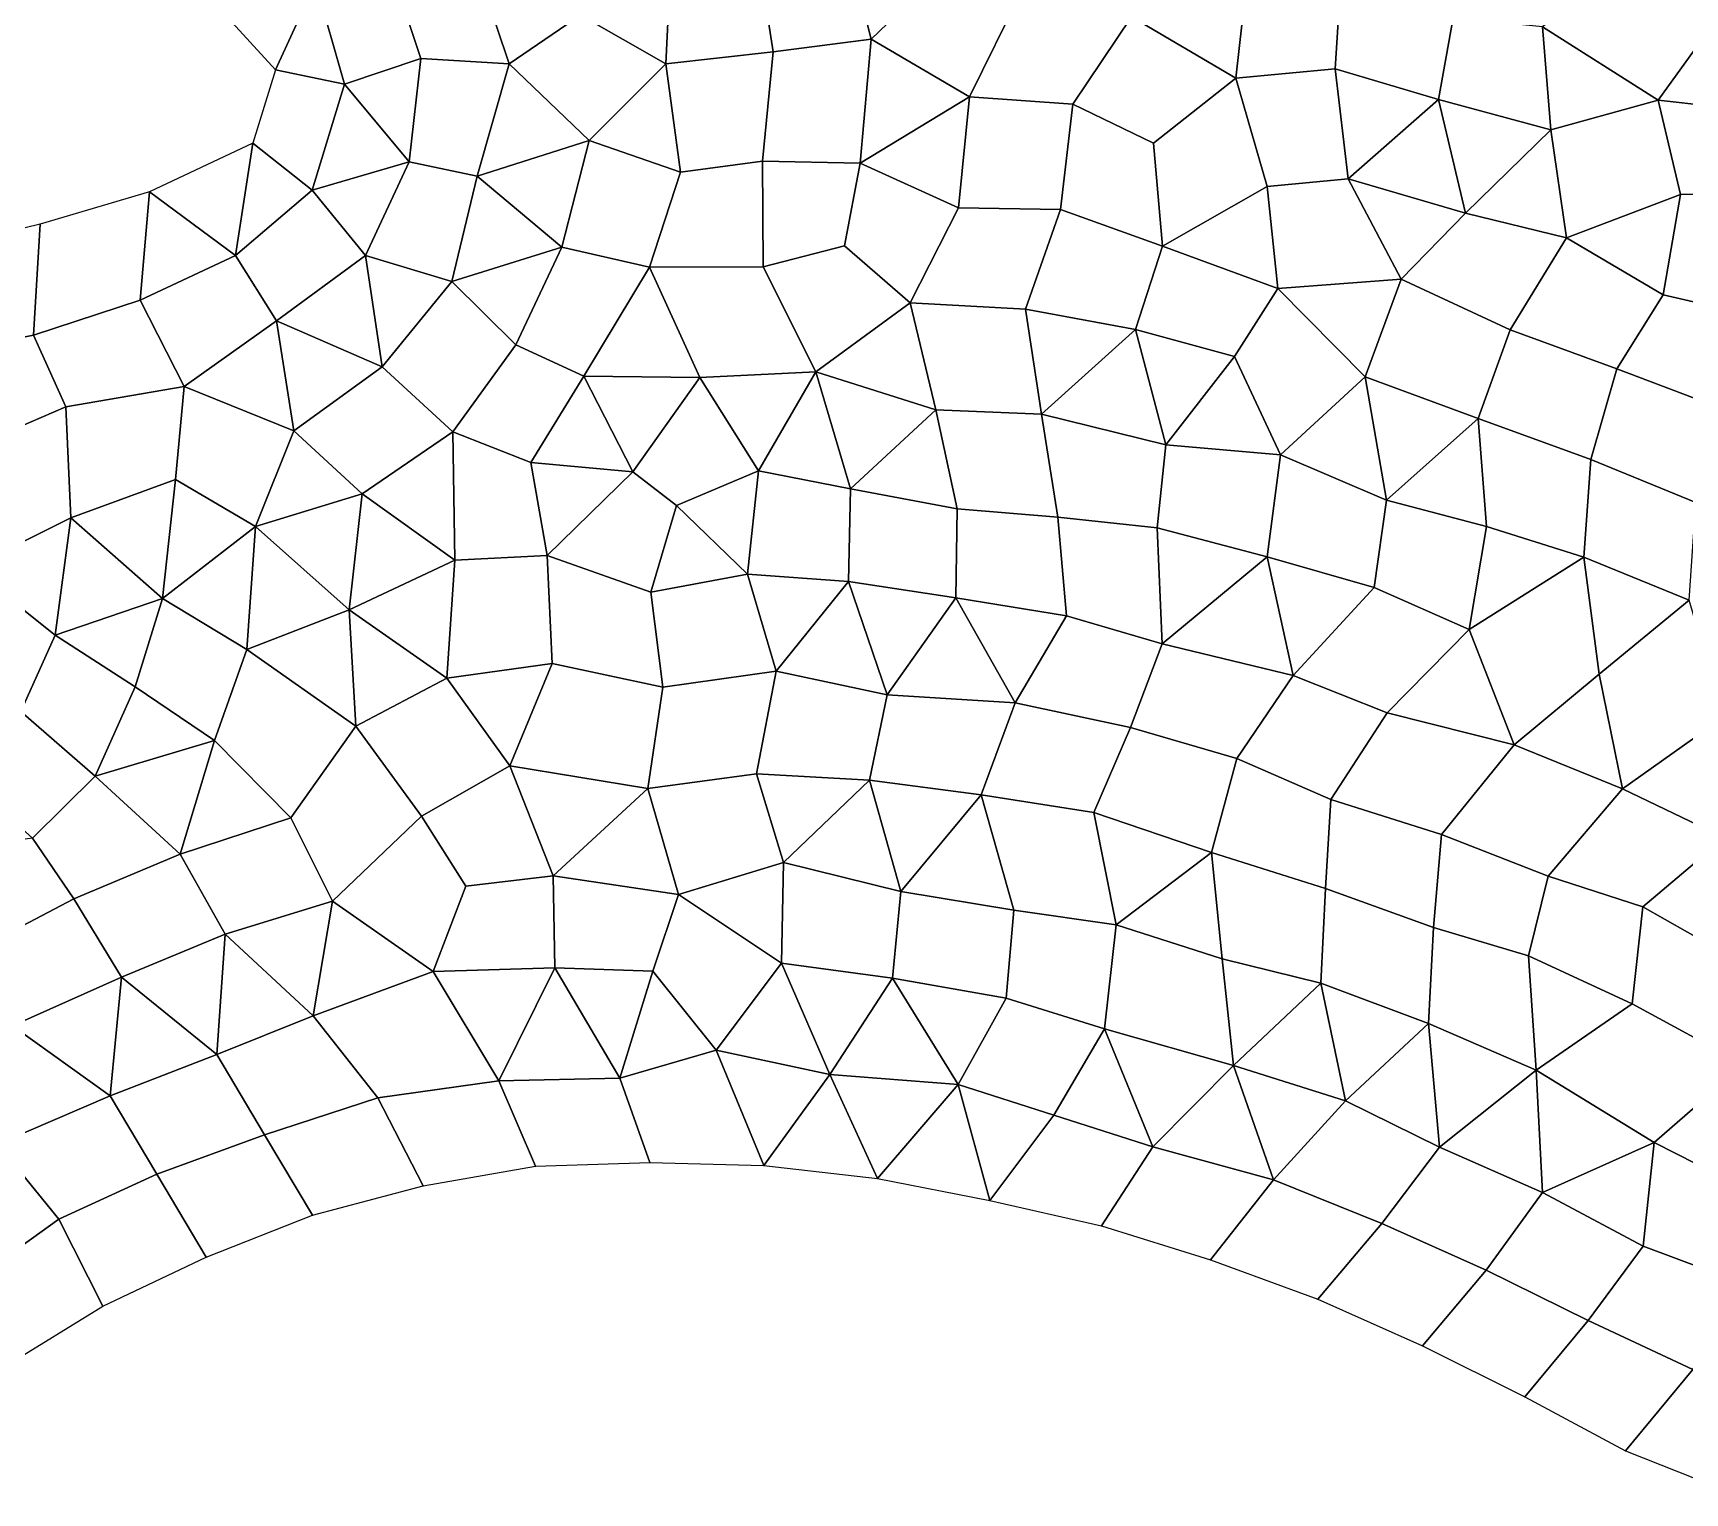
# Model space of a CAD drawing. Extents: x 727294 to 731543, y 8575035 to 8579824.
# Drawn here: x 728787.9 to 729076.7, y 8577078.7 to 8577333.9 of the extents above; entities that cross this region are included whole.
import ezdxf

# ---------------------------------------------------------------- set-up
doc = ezdxf.new("R2010")
doc.units = 0
for name, color, linetype in [('MESH_BOUND', 25, 'CONTINUOUS'), ('MESH_ELEMS', 250, 'CONTINUOUS'), ('MESH_NODES', 18, 'CONTINUOUS')]:
    doc.layers.add(name, color=color, linetype=linetype)

msp = doc.modelspace()

# ---------------------------------------------------------------- linework, layer by layer
at = {"layer": 'MESH_BOUND', "color": 25}
for points in [[(728816.94, 8577342.04, 38.17), (728830.24, 8577327.45, 38.17)], [(728830.24, 8577327.45, 38.17), (728826.27, 8577314.63, 38.17)], [(728826.27, 8577314.63, 38.17), (728808.24, 8577306.11, 38.17)], [(728808.24, 8577306.11, 38.17), (728789.11, 8577300.46, 38.17)], [(728789.11, 8577300.46, 38.17), (728769.68, 8577295.74, 38.17)], [(728856.05, 8577132.39, 38.17), (728875.72, 8577135.81, 38.17)], [(728875.72, 8577135.81, 38.17), (728895.67, 8577136.46, 38.17)], [(728895.67, 8577136.46, 38.17), (728915.64, 8577135.89, 38.17)], [(728915.64, 8577135.89, 38.17), (728935.51, 8577133.62, 38.17)], [(728836.72, 8577127.24, 38.17), (728856.05, 8577132.39, 38.17)], [(728935.51, 8577133.62, 38.17), (728955.13, 8577129.79, 38.17)], [(728955.13, 8577129.79, 38.17), (728974.64, 8577125.39, 38.17)], [(728818.12, 8577119.92, 38.17), (728836.72, 8577127.24, 38.17)], [(728974.64, 8577125.39, 38.17), (728993.73, 8577119.41, 38.17)], [(728800.05, 8577111.35, 38.17), (728818.12, 8577119.92, 38.17)], [(728993.73, 8577119.41, 38.17), (729012.49, 8577112.54, 38.17)], [(729012.49, 8577112.54, 38.17), (729030.75, 8577104.38, 38.17)], [(728783.22, 8577100.96, 38.15), (728800.05, 8577111.35, 38.17)], [(729030.75, 8577104.38, 38.17), (729048.65, 8577095.47, 38.17)], [(729048.65, 8577095.47, 38.17), (729066.28, 8577086.02, 38.17)], [(729066.28, 8577086.02, 38.17), (729084.78, 8577078.67, 38.17)]]:
    msp.add_polyline3d(points, dxfattribs=at)
at = {"layer": 'MESH_ELEMS', "color": 179}
for points in [[(728816.94, 8577342.04, 38.17), (728830.24, 8577327.45, 38.17), (728837.24, 8577342.71, 38.17), (728824.08, 8577354.79, 38.16)], [(728934.4, 8577332.81, 34.99), (728929.68, 8577351.7, 35.12), (728914.29, 8577349.77, 35.11), (728917.26, 8577330.6, 34.89)], [(728934.4, 8577332.81, 34.99), (728947.21, 8577345.17, 35.2), (728929.68, 8577351.7, 35.12), (728934.4, 8577332.81, 34.99)], [(728979.92, 8577336.73, 35.04), (728998.15, 8577326, 35.25), (729000.31, 8577345.22, 35.21), (728980.62, 8577352.42, 35.32)], [(728898.48, 8577328.52, 34.88), (728917.26, 8577330.6, 34.89), (728914.29, 8577349.77, 35.11), (728899.42, 8577347.82, 35.13)], [(728864.54, 8577348.15, 35.25), (728850.38, 8577345.44, 37.6), (728855.64, 8577329.46, 37.27), (728871.08, 8577328.53, 34.78)], [(728864.54, 8577348.15, 35.25), (728871.08, 8577328.53, 34.78), (728883.56, 8577337.03, 35.08), (728864.54, 8577348.15, 35.25)], [(728899.42, 8577347.82, 35.13), (728883.56, 8577337.03, 35.08), (728898.48, 8577328.52, 34.88), (728899.42, 8577347.82, 35.13)], [(729071.99, 8577322.16, 33.55), (729085.12, 8577340.48, 34.28), (729067.14, 8577346.32, 34.72), (729051.74, 8577334.98, 35.07)], [(728855.64, 8577329.46, 37.27), (728850.38, 8577345.44, 37.6), (728837.24, 8577342.71, 38.17), (728842.3, 8577324.94, 38.16)], [(728951.57, 8577322.74, 35.16), (728960.6, 8577341.11, 35.21), (728947.21, 8577345.17, 35.2), (728934.4, 8577332.81, 34.99)], [(729015.48, 8577327.62, 35.26), (729016.56, 8577344.08, 35.15), (729000.31, 8577345.22, 35.21), (728998.15, 8577326, 35.25)], [(729015.48, 8577327.62, 35.26), (729033.57, 8577322.3, 35.24), (729036.13, 8577336.54, 35.15), (729016.56, 8577344.08, 35.15)], [(728830.24, 8577327.45, 38.17), (728842.3, 8577324.94, 38.16), (728837.24, 8577342.71, 38.17), (728830.24, 8577327.45, 38.17)], [(728969.66, 8577321.48, 35.16), (728979.92, 8577336.73, 35.04), (728960.6, 8577341.11, 35.21), (728951.57, 8577322.74, 35.16)], [(729085.12, 8577340.48, 34.28), (729071.99, 8577322.16, 33.55), (729090.72, 8577320.04, 33.82), (729085.12, 8577340.48, 34.28)], [(728885.09, 8577315.13, 34.51), (728898.48, 8577328.52, 34.88), (728883.56, 8577337.03, 35.08), (728871.08, 8577328.53, 34.78)], [(728983.74, 8577314.67, 35.32), (728998.15, 8577326, 35.25), (728979.92, 8577336.73, 35.04), (728969.66, 8577321.48, 35.16)], [(729033.57, 8577322.3, 35.24), (729053.2, 8577316.96, 34.21), (729051.74, 8577334.98, 35.07), (729036.13, 8577336.54, 35.15)], [(729053.2, 8577316.96, 34.21), (729071.99, 8577322.16, 33.55), (729051.74, 8577334.98, 35.07), (729053.2, 8577316.96, 34.21)], [(728932.47, 8577311.12, 34.74), (728934.4, 8577332.81, 34.99), (728917.26, 8577330.6, 34.89), (728915.41, 8577311.48, 34.67)], [(728932.47, 8577311.12, 34.74), (728951.57, 8577322.74, 35.16), (728934.4, 8577332.81, 34.99), (728932.47, 8577311.12, 34.74)], [(728853.64, 8577311.38, 34.37), (728855.64, 8577329.46, 37.27), (728842.3, 8577324.94, 38.16), (728853.64, 8577311.38, 34.37)], [(728865.5, 8577308.87, 33.99), (728871.08, 8577328.53, 34.78), (728855.64, 8577329.46, 37.27), (728853.64, 8577311.38, 34.37)], [(728915.41, 8577311.48, 34.67), (728917.26, 8577330.6, 34.89), (728898.48, 8577328.52, 34.88), (728901.07, 8577309.56, 34.56)], [(728826.27, 8577314.63, 38.17), (728836.64, 8577306.42, 37.31), (728842.3, 8577324.94, 38.16), (728830.24, 8577327.45, 38.17)], [(728871.08, 8577328.53, 34.78), (728865.5, 8577308.87, 33.99), (728885.09, 8577315.13, 34.51), (728871.08, 8577328.53, 34.78)], [(728898.48, 8577328.52, 34.88), (728885.09, 8577315.13, 34.51), (728901.07, 8577309.56, 34.56), (728898.48, 8577328.52, 34.88)], [(728983.74, 8577314.67, 35.32), (728985.31, 8577296.66, 35.13), (729003.63, 8577307.07, 35.33), (728998.15, 8577326, 35.25)], [(729003.63, 8577307.07, 35.33), (729017.79, 8577308.43, 35.23), (729015.48, 8577327.62, 35.26), (728998.15, 8577326, 35.25)], [(729017.79, 8577308.43, 35.23), (729033.57, 8577322.3, 35.24), (729015.48, 8577327.62, 35.26), (729017.79, 8577308.43, 35.23)], [(728842.3, 8577324.94, 38.16), (728836.64, 8577306.42, 37.31), (728853.64, 8577311.38, 34.37), (728842.3, 8577324.94, 38.16)], [(728932.47, 8577311.12, 34.74), (728949.63, 8577303.31, 35.17), (728951.57, 8577322.74, 35.16), (728932.47, 8577311.12, 34.74)], [(728967.49, 8577303.04, 35.19), (728969.66, 8577321.48, 35.16), (728951.57, 8577322.74, 35.16), (728949.63, 8577303.31, 35.17)], [(728983.74, 8577314.67, 35.32), (728969.66, 8577321.48, 35.16), (728967.49, 8577303.04, 35.19), (728985.31, 8577296.66, 35.13)], [(729017.79, 8577308.43, 35.23), (729038.3, 8577302.4, 35.08), (729033.57, 8577322.3, 35.24), (729017.79, 8577308.43, 35.23)], [(729033.57, 8577322.3, 35.24), (729038.3, 8577302.4, 35.08), (729053.2, 8577316.96, 34.21), (729033.57, 8577322.3, 35.24)], [(729053.2, 8577316.96, 34.21), (729055.94, 8577298.11, 33.88), (729075.9, 8577305.65, 33.6), (729071.99, 8577322.16, 33.55)], [(729075.9, 8577305.65, 33.6), (729092.59, 8577305.98, 33.77), (729090.72, 8577320.04, 33.82), (729071.99, 8577322.16, 33.55)], [(728826.27, 8577314.63, 38.17), (728808.24, 8577306.11, 38.17), (728823.29, 8577294.98, 36.53), (728826.27, 8577314.63, 38.17)], [(728826.27, 8577314.63, 38.17), (728823.29, 8577294.98, 36.53), (728836.64, 8577306.42, 37.31), (728826.27, 8577314.63, 38.17)], [(728880.33, 8577296.44, 34.2), (728885.09, 8577315.13, 34.51), (728865.5, 8577308.87, 33.99), (728880.33, 8577296.44, 34.2)], [(728880.33, 8577296.44, 34.2), (728895.65, 8577292.94, 34.54), (728901.07, 8577309.56, 34.56), (728885.09, 8577315.13, 34.51)], [(729053.2, 8577316.96, 34.21), (729038.3, 8577302.4, 35.08), (729055.94, 8577298.11, 33.88), (729053.2, 8577316.96, 34.21)], [(728836.64, 8577306.42, 37.31), (728846, 8577295, 34.68), (728853.64, 8577311.38, 34.37), (728836.64, 8577306.42, 37.31)], [(728861.08, 8577290.45, 34.86), (728865.5, 8577308.87, 33.99), (728853.64, 8577311.38, 34.37), (728846, 8577295, 34.68)], [(728901.07, 8577309.56, 34.56), (728895.65, 8577292.94, 34.54), (728915.49, 8577293.02, 34.85), (728915.41, 8577311.48, 34.67)], [(728929.73, 8577296.72, 34.94), (728932.47, 8577311.12, 34.74), (728915.41, 8577311.48, 34.67), (728915.49, 8577293.02, 34.85)], [(728865.5, 8577308.87, 33.99), (728861.08, 8577290.45, 34.86), (728880.33, 8577296.44, 34.2), (728865.5, 8577308.87, 33.99)], [(728949.63, 8577303.31, 35.17), (728932.47, 8577311.12, 34.74), (728929.73, 8577296.72, 34.94), (728941.23, 8577286.72, 35.22)], [(729017.79, 8577308.43, 35.23), (729003.63, 8577307.07, 35.33), (729005.49, 8577289.23, 35.2), (729027.04, 8577290.85, 35.16)], [(729027.04, 8577290.85, 35.16), (729038.3, 8577302.4, 35.08), (729017.79, 8577308.43, 35.23), (729027.04, 8577290.85, 35.16)], [(728806.57, 8577287.22, 37.32), (728808.24, 8577306.11, 38.17), (728789.11, 8577300.46, 38.17), (728787.93, 8577281.09, 37.58)], [(728823.29, 8577294.98, 36.53), (728808.24, 8577306.11, 38.17), (728806.57, 8577287.22, 37.32), (728823.29, 8577294.98, 36.53)], [(728846, 8577295, 34.68), (728836.64, 8577306.42, 37.31), (728823.29, 8577294.98, 36.53), (728830.44, 8577283.6, 35.18)], [(728985.31, 8577296.66, 35.13), (729005.49, 8577289.23, 35.2), (729003.63, 8577307.07, 35.33), (728985.31, 8577296.66, 35.13)], [(729055.94, 8577298.11, 33.88), (729072.86, 8577288.12, 33.53), (729075.9, 8577305.65, 33.6), (729055.94, 8577298.11, 33.88)], [(729072.86, 8577288.12, 33.53), (729090.5, 8577284.05, 33.61), (729092.59, 8577305.98, 33.77), (729075.9, 8577305.65, 33.6)], [(728961.37, 8577285.63, 35.17), (728967.49, 8577303.04, 35.19), (728949.63, 8577303.31, 35.17), (728941.23, 8577286.72, 35.22)], [(728967.49, 8577303.04, 35.19), (728961.37, 8577285.63, 35.17), (728980.61, 8577282.04, 35.18), (728985.31, 8577296.66, 35.13)], [(728769.68, 8577295.74, 38.17), (728770.17, 8577277.58, 38.04), (728787.93, 8577281.09, 37.58), (728789.11, 8577300.46, 38.17)], [(729046.09, 8577282.03, 34.59), (729055.94, 8577298.11, 33.88), (729038.3, 8577302.4, 35.08), (729027.04, 8577290.85, 35.16)], [(729064.76, 8577275.21, 33.43), (729072.86, 8577288.12, 33.53), (729055.94, 8577298.11, 33.88), (729046.09, 8577282.03, 34.59)], [(728806.57, 8577287.22, 37.32), (728814.27, 8577272.11, 35.24), (728830.44, 8577283.6, 35.18), (728823.29, 8577294.98, 36.53)], [(728846, 8577295, 34.68), (728830.44, 8577283.6, 35.18), (728848.89, 8577275.56, 35.66), (728846, 8577295, 34.68)], [(728848.89, 8577275.56, 35.66), (728861.08, 8577290.45, 34.86), (728846, 8577295, 34.68), (728848.89, 8577275.56, 35.66)], [(728880.33, 8577296.44, 34.2), (728861.08, 8577290.45, 34.86), (728872.25, 8577279.4, 34.49), (728880.33, 8577296.44, 34.2)], [(728872.25, 8577279.4, 34.49), (728884.17, 8577273.92, 34.87), (728895.65, 8577292.94, 34.54), (728880.33, 8577296.44, 34.2)], [(728924.74, 8577274.65, 35.15), (728941.23, 8577286.72, 35.22), (728929.73, 8577296.72, 34.94), (728915.49, 8577293.02, 34.85)], [(728985.31, 8577296.66, 35.13), (728980.61, 8577282.04, 35.18), (728997.88, 8577277.33, 35.26), (729005.49, 8577289.23, 35.2)], [(728904.42, 8577273.68, 34.99), (728895.65, 8577292.94, 34.54), (728884.17, 8577273.92, 34.87), (728904.42, 8577273.68, 34.99)], [(728904.42, 8577273.68, 34.99), (728924.74, 8577274.65, 35.15), (728915.49, 8577293.02, 34.85), (728895.65, 8577292.94, 34.54)], [(728872.25, 8577279.4, 34.49), (728861.08, 8577290.45, 34.86), (728848.89, 8577275.56, 35.66), (728861.27, 8577264.2, 34.88)], [(729020.73, 8577273.82, 35.02), (729005.49, 8577289.23, 35.2), (728997.88, 8577277.33, 35.26), (729005.92, 8577260.18, 35.02)], [(729005.49, 8577289.23, 35.2), (729020.73, 8577273.82, 35.02), (729027.04, 8577290.85, 35.16), (729005.49, 8577289.23, 35.2)], [(729046.09, 8577282.03, 34.59), (729027.04, 8577290.85, 35.16), (729020.73, 8577273.82, 35.02), (729040.5, 8577266.51, 34.91)], [(729084, 8577267.88, 33.5), (729090.5, 8577284.05, 33.61), (729072.86, 8577288.12, 33.53), (729064.76, 8577275.21, 33.43)], [(728793.61, 8577268.52, 35.26), (728814.27, 8577272.11, 35.24), (728806.57, 8577287.22, 37.32), (728787.93, 8577281.09, 37.58)], [(728941.23, 8577286.72, 35.22), (728924.74, 8577274.65, 35.15), (728945.68, 8577268, 35.22), (728941.23, 8577286.72, 35.22)], [(728961.37, 8577285.63, 35.17), (728941.23, 8577286.72, 35.22), (728945.68, 8577268, 35.22), (728964.16, 8577267.24, 35.19)], [(728980.61, 8577282.04, 35.18), (728961.37, 8577285.63, 35.17), (728964.16, 8577267.24, 35.19), (728980.61, 8577282.04, 35.18)], [(728814.27, 8577272.11, 35.24), (728833.46, 8577264.38, 37.09), (728830.44, 8577283.6, 35.18), (728814.27, 8577272.11, 35.24)], [(728830.44, 8577283.6, 35.18), (728833.46, 8577264.38, 37.09), (728848.89, 8577275.56, 35.66), (728830.44, 8577283.6, 35.18)], [(728787.93, 8577281.09, 37.58), (728770.17, 8577277.58, 38.04), (728774.12, 8577260.15, 35.27), (728793.61, 8577268.52, 35.26)], [(728964.16, 8577267.24, 35.19), (728985.89, 8577261.91, 35.13), (728980.61, 8577282.04, 35.18), (728964.16, 8577267.24, 35.19)], [(728980.61, 8577282.04, 35.18), (728985.89, 8577261.91, 35.13), (728997.88, 8577277.33, 35.26), (728980.61, 8577282.04, 35.18)], [(729040.5, 8577266.51, 34.91), (729060.2, 8577259.36, 33.64), (729064.76, 8577275.21, 33.43), (729046.09, 8577282.03, 34.59)], [(728874.92, 8577258.81, 34.98), (728884.17, 8577273.92, 34.87), (728872.25, 8577279.4, 34.49), (728861.27, 8577264.2, 34.88)], [(728985.89, 8577261.91, 35.13), (729005.92, 8577260.18, 35.02), (728997.88, 8577277.33, 35.26), (728985.89, 8577261.91, 35.13)], [(728845.38, 8577253.34, 34.96), (728861.27, 8577264.2, 34.88), (728848.89, 8577275.56, 35.66), (728833.46, 8577264.38, 37.09)], [(728884.17, 8577273.92, 34.87), (728874.92, 8577258.81, 34.98), (728892.72, 8577257.19, 35.2), (728884.17, 8577273.92, 34.87)], [(728884.17, 8577273.92, 34.87), (728892.72, 8577257.19, 35.2), (728904.42, 8577273.68, 34.99), (728884.17, 8577273.92, 34.87)], [(728900.34, 8577251.3, 35.24), (728914.72, 8577257.34, 35.22), (728904.42, 8577273.68, 34.99), (728892.72, 8577257.19, 35.2)], [(728924.74, 8577274.65, 35.15), (728904.42, 8577273.68, 34.99), (728914.72, 8577257.34, 35.22), (728924.74, 8577274.65, 35.15)], [(728914.72, 8577257.34, 35.22), (728930.78, 8577254.24, 35.34), (728924.74, 8577274.65, 35.15), (728914.72, 8577257.34, 35.22)], [(728924.74, 8577274.65, 35.15), (728930.78, 8577254.24, 35.34), (728945.68, 8577268, 35.22), (728924.74, 8577274.65, 35.15)], [(729024.49, 8577252.26, 34.99), (729020.73, 8577273.82, 35.02), (729005.92, 8577260.18, 35.02), (729024.49, 8577252.26, 34.99)], [(729020.73, 8577273.82, 35.02), (729024.49, 8577252.26, 34.99), (729040.5, 8577266.51, 34.91), (729020.73, 8577273.82, 35.02)], [(729084, 8577267.88, 33.5), (729064.76, 8577275.21, 33.43), (729060.2, 8577259.36, 33.64), (729078.58, 8577251.85, 33.8)], [(728812.8, 8577255.83, 36.05), (728814.27, 8577272.11, 35.24), (728793.61, 8577268.52, 35.26), (728794.49, 8577249.15, 35.19)], [(728833.46, 8577264.38, 37.09), (728814.27, 8577272.11, 35.24), (728812.8, 8577255.83, 36.05), (728826.76, 8577247.65, 35.77)], [(728794.49, 8577249.15, 35.19), (728793.61, 8577268.52, 35.26), (728774.12, 8577260.15, 35.27), (728776.95, 8577240.41, 35.29)], [(728930.78, 8577254.24, 35.34), (728949.43, 8577250.7, 35.24), (728945.68, 8577268, 35.22), (728930.78, 8577254.24, 35.34)], [(728949.43, 8577250.7, 35.24), (728967.01, 8577249.23, 35.11), (728964.16, 8577267.24, 35.19), (728945.68, 8577268, 35.22)], [(728985.89, 8577261.91, 35.13), (728964.16, 8577267.24, 35.19), (728967.01, 8577249.23, 35.11), (728984.4, 8577247.4, 35.05)], [(729024.49, 8577252.26, 34.99), (729041.96, 8577247.63, 34.95), (729040.5, 8577266.51, 34.91), (729024.49, 8577252.26, 34.99)], [(729041.96, 8577247.63, 34.95), (729058.97, 8577242.26, 34.46), (729060.2, 8577259.36, 33.64), (729040.5, 8577266.51, 34.91)], [(728845.38, 8577253.34, 34.96), (728833.46, 8577264.38, 37.09), (728826.76, 8577247.65, 35.77), (728845.38, 8577253.34, 34.96)], [(728861.27, 8577264.2, 34.88), (728845.38, 8577253.34, 34.96), (728861.58, 8577241.75, 34.39), (728861.27, 8577264.2, 34.88)], [(728861.58, 8577241.75, 34.39), (728877.75, 8577242.53, 35.22), (728874.92, 8577258.81, 34.98), (728861.27, 8577264.2, 34.88)], [(729005.92, 8577260.18, 35.02), (728985.89, 8577261.91, 35.13), (728984.4, 8577247.4, 35.05), (729003.6, 8577242.31, 34.92)], [(729024.49, 8577252.26, 34.99), (729005.92, 8577260.18, 35.02), (729003.6, 8577242.31, 34.92), (729022.34, 8577236.99, 34.96)], [(729078.58, 8577251.85, 33.8), (729060.2, 8577259.36, 33.64), (729058.97, 8577242.26, 34.46), (729077.41, 8577234.77, 34.21)], [(728874.92, 8577258.81, 34.98), (728877.75, 8577242.53, 35.22), (728892.72, 8577257.19, 35.2), (728874.92, 8577258.81, 34.98)], [(728895.87, 8577236.13, 35.22), (728900.34, 8577251.3, 35.24), (728892.72, 8577257.19, 35.2), (728877.75, 8577242.53, 35.22)], [(728912.78, 8577239.28, 35.32), (728914.72, 8577257.34, 35.22), (728900.34, 8577251.3, 35.24), (728912.78, 8577239.28, 35.32)], [(728912.78, 8577239.28, 35.32), (728930.45, 8577238.03, 35.36), (728930.78, 8577254.24, 35.34), (728914.72, 8577257.34, 35.22)], [(728794.49, 8577249.15, 35.19), (728810.52, 8577235.06, 33.91), (728812.8, 8577255.83, 36.05), (728794.49, 8577249.15, 35.19)], [(728826.76, 8577247.65, 35.77), (728812.8, 8577255.83, 36.05), (728810.52, 8577235.06, 33.91), (728826.76, 8577247.65, 35.77)], [(728949.43, 8577250.7, 35.24), (728930.78, 8577254.24, 35.34), (728930.45, 8577238.03, 35.36), (728949.19, 8577235.14, 35.26)], [(728845.38, 8577253.34, 34.96), (728826.76, 8577247.65, 35.77), (728843.13, 8577233.07, 33.16), (728845.38, 8577253.34, 34.96)], [(728845.38, 8577253.34, 34.96), (728843.13, 8577233.07, 33.16), (728861.58, 8577241.75, 34.39), (728845.38, 8577253.34, 34.96)], [(728895.87, 8577236.13, 35.22), (728912.78, 8577239.28, 35.32), (728900.34, 8577251.3, 35.24), (728895.87, 8577236.13, 35.22)], [(728967.01, 8577249.23, 35.11), (728949.43, 8577250.7, 35.24), (728949.19, 8577235.14, 35.26), (728968.56, 8577231.99, 34.98)], [(729041.96, 8577247.63, 34.95), (729024.49, 8577252.26, 34.99), (729022.34, 8577236.99, 34.96), (729038.93, 8577229.63, 34.96)], [(728794.49, 8577249.15, 35.19), (728776.95, 8577240.41, 35.29), (728791.73, 8577228.65, 34.17), (728794.49, 8577249.15, 35.19)], [(728794.49, 8577249.15, 35.19), (728791.73, 8577228.65, 34.17), (728810.52, 8577235.06, 33.91), (728794.49, 8577249.15, 35.19)], [(728968.56, 8577231.99, 34.98), (728985.26, 8577227.1, 34.96), (728984.4, 8577247.4, 35.05), (728967.01, 8577249.23, 35.11)], [(728810.52, 8577235.06, 33.91), (728825.24, 8577226.15, 32.25), (728826.76, 8577247.65, 35.77), (728810.52, 8577235.06, 33.91)], [(728826.76, 8577247.65, 35.77), (728825.24, 8577226.15, 32.25), (728843.13, 8577233.07, 33.16), (728826.76, 8577247.65, 35.77)], [(729003.6, 8577242.31, 34.92), (728984.4, 8577247.4, 35.05), (728985.26, 8577227.1, 34.96), (729003.6, 8577242.31, 34.92)], [(729041.96, 8577247.63, 34.95), (729038.93, 8577229.63, 34.96), (729058.97, 8577242.26, 34.46), (729041.96, 8577247.63, 34.95)], [(728878.61, 8577223.68, 35.48), (728877.75, 8577242.53, 35.22), (728861.58, 8577241.75, 34.39), (728860.21, 8577221.12, 35.48)], [(728895.87, 8577236.13, 35.22), (728877.75, 8577242.53, 35.22), (728878.61, 8577223.68, 35.48), (728897.96, 8577219.54, 35.4)], [(729008.19, 8577221.57, 34.93), (729003.6, 8577242.31, 34.92), (728985.26, 8577227.1, 34.96), (729008.19, 8577221.57, 34.93)], [(729008.19, 8577221.57, 34.93), (729022.34, 8577236.99, 34.96), (729003.6, 8577242.31, 34.92), (729008.19, 8577221.57, 34.93)], [(729038.93, 8577229.63, 34.96), (729046.77, 8577209.44, 35.36), (729061.64, 8577221.83, 34.53), (729058.97, 8577242.26, 34.46)], [(729058.97, 8577242.26, 34.46), (729061.64, 8577221.83, 34.53), (729077.41, 8577234.77, 34.21), (729058.97, 8577242.26, 34.46)], [(728791.73, 8577228.65, 34.17), (728776.95, 8577240.41, 35.29), (728769.76, 8577221.99, 35.36), (728785.76, 8577215.26, 33.83)], [(728860.21, 8577221.12, 35.48), (728861.58, 8577241.75, 34.39), (728843.13, 8577233.07, 33.16), (728860.21, 8577221.12, 35.48)], [(728897.96, 8577219.54, 35.4), (728917.76, 8577222.32, 35.21), (728912.78, 8577239.28, 35.32), (728895.87, 8577236.13, 35.22)], [(728930.45, 8577238.03, 35.36), (728912.78, 8577239.28, 35.32), (728917.76, 8577222.32, 35.21), (728930.45, 8577238.03, 35.36)], [(728930.45, 8577238.03, 35.36), (728917.76, 8577222.32, 35.21), (728937.21, 8577218.19, 35.19), (728930.45, 8577238.03, 35.36)], [(728930.45, 8577238.03, 35.36), (728937.21, 8577218.19, 35.19), (728949.19, 8577235.14, 35.26), (728930.45, 8577238.03, 35.36)], [(729024.61, 8577215.03, 35.06), (729038.93, 8577229.63, 34.96), (729022.34, 8577236.99, 34.96), (729008.19, 8577221.57, 34.93)], [(728810.52, 8577235.06, 33.91), (728791.73, 8577228.65, 34.17), (728805.73, 8577219.57, 34.03), (728810.52, 8577235.06, 33.91)], [(728805.73, 8577219.57, 34.03), (728819.58, 8577210.19, 34.45), (728825.24, 8577226.15, 32.25), (728810.52, 8577235.06, 33.91)], [(728949.19, 8577235.14, 35.26), (728937.21, 8577218.19, 35.19), (728959.54, 8577216.79, 35.21), (728949.19, 8577235.14, 35.26)], [(728959.54, 8577216.79, 35.21), (728968.56, 8577231.99, 34.98), (728949.19, 8577235.14, 35.26), (728959.54, 8577216.79, 35.21)], [(729061.64, 8577221.83, 34.53), (729065.73, 8577201.76, 35.55), (729083.37, 8577214.31, 34.29), (729077.41, 8577234.77, 34.21)], [(728843.13, 8577233.07, 33.16), (728825.24, 8577226.15, 32.25), (728844.31, 8577212.72, 35.46), (728843.13, 8577233.07, 33.16)], [(728843.13, 8577233.07, 33.16), (728844.31, 8577212.72, 35.46), (728860.21, 8577221.12, 35.48), (728843.13, 8577233.07, 33.16)], [(728979.74, 8577212.51, 35.49), (728985.26, 8577227.1, 34.96), (728968.56, 8577231.99, 34.98), (728959.54, 8577216.79, 35.21)], [(728785.76, 8577215.26, 33.83), (728798.74, 8577204, 34.42), (728805.73, 8577219.57, 34.03), (728791.73, 8577228.65, 34.17)], [(729038.93, 8577229.63, 34.96), (729024.61, 8577215.03, 35.06), (729046.77, 8577209.44, 35.36), (729038.93, 8577229.63, 34.96)], [(728819.58, 8577210.19, 34.45), (728832.91, 8577196.71, 35.42), (728844.31, 8577212.72, 35.46), (728825.24, 8577226.15, 32.25)], [(728998.3, 8577207.07, 35.51), (729008.19, 8577221.57, 34.93), (728985.26, 8577227.1, 34.96), (728979.74, 8577212.51, 35.49)], [(728860.21, 8577221.12, 35.48), (728871.22, 8577205.81, 35.52), (728878.61, 8577223.68, 35.48), (728860.21, 8577221.12, 35.48)], [(728895.34, 8577201.84, 35.31), (728897.96, 8577219.54, 35.4), (728878.61, 8577223.68, 35.48), (728871.22, 8577205.81, 35.52)], [(728914.32, 8577204.41, 35.44), (728917.76, 8577222.32, 35.21), (728897.96, 8577219.54, 35.4), (728895.34, 8577201.84, 35.31)], [(728934.11, 8577203.28, 35.47), (728937.21, 8577218.19, 35.19), (728917.76, 8577222.32, 35.21), (728914.32, 8577204.41, 35.44)], [(729046.77, 8577209.44, 35.36), (729065.73, 8577201.76, 35.55), (729061.64, 8577221.83, 34.53), (729046.77, 8577209.44, 35.36)], [(728798.74, 8577204, 34.42), (728819.58, 8577210.19, 34.45), (728805.73, 8577219.57, 34.03), (728798.74, 8577204, 34.42)], [(728855.77, 8577196.97, 35.49), (728871.22, 8577205.81, 35.52), (728860.21, 8577221.12, 35.48), (728844.31, 8577212.72, 35.46)], [(729008.19, 8577221.57, 34.93), (728998.3, 8577207.07, 35.51), (729014.72, 8577199.88, 35.48), (729024.61, 8577215.03, 35.06)], [(728953.64, 8577200.71, 35.5), (728959.54, 8577216.79, 35.21), (728937.21, 8577218.19, 35.19), (728934.11, 8577203.28, 35.47)], [(728973.31, 8577197.63, 35.56), (728979.74, 8577212.51, 35.49), (728959.54, 8577216.79, 35.21), (728953.64, 8577200.71, 35.5)], [(728787.8, 8577193.12, 34.34), (728798.74, 8577204, 34.42), (728785.76, 8577215.26, 33.83), (728775.69, 8577204.02, 34.51)], [(729034.07, 8577193.8, 35.47), (729046.77, 8577209.44, 35.36), (729024.61, 8577215.03, 35.06), (729014.72, 8577199.88, 35.48)], [(729065.73, 8577201.76, 35.55), (729083.58, 8577193.21, 35.48), (729083.37, 8577214.31, 34.29), (729065.73, 8577201.76, 35.55)], [(728798.74, 8577204, 34.42), (728813.58, 8577190.32, 33.57), (728819.58, 8577210.19, 34.45), (728798.74, 8577204, 34.42)], [(728813.58, 8577190.32, 33.57), (728832.91, 8577196.71, 35.42), (728819.58, 8577210.19, 34.45), (728813.58, 8577190.32, 33.57)], [(728832.91, 8577196.71, 35.42), (728840.21, 8577182.1, 35.7), (728855.77, 8577196.97, 35.49), (728844.31, 8577212.72, 35.46)], [(728973.31, 8577197.63, 35.56), (728993.88, 8577190.66, 35.52), (728998.3, 8577207.07, 35.51), (728979.74, 8577212.51, 35.49)], [(729052.72, 8577186.52, 35.53), (729065.73, 8577201.76, 35.55), (729046.77, 8577209.44, 35.36), (729034.07, 8577193.8, 35.47)], [(728871.22, 8577205.81, 35.52), (728855.77, 8577196.97, 35.49), (728863.5, 8577184.76, 35.63), (728878.77, 8577186.54, 35.57)], [(728895.34, 8577201.84, 35.31), (728871.22, 8577205.81, 35.52), (728878.77, 8577186.54, 35.57), (728895.34, 8577201.84, 35.31)], [(728914.32, 8577204.41, 35.44), (728895.34, 8577201.84, 35.31), (728900.7, 8577183.3, 35.52), (728919.07, 8577188.86, 35.58)], [(728919.07, 8577188.86, 35.58), (728934.11, 8577203.28, 35.47), (728914.32, 8577204.41, 35.44), (728919.07, 8577188.86, 35.58)], [(729014.72, 8577199.88, 35.48), (728998.3, 8577207.07, 35.51), (728993.88, 8577190.66, 35.52), (729013.79, 8577184.32, 35.47)], [(728798.74, 8577204, 34.42), (728787.8, 8577193.12, 34.34), (728795.02, 8577182.56, 34.21), (728813.58, 8577190.32, 33.57)], [(728895.34, 8577201.84, 35.31), (728878.77, 8577186.54, 35.57), (728900.7, 8577183.3, 35.52), (728895.34, 8577201.84, 35.31)], [(728934.11, 8577203.28, 35.47), (728919.07, 8577188.86, 35.58), (728939.59, 8577183.79, 35.51), (728934.11, 8577203.28, 35.47)], [(728953.64, 8577200.71, 35.5), (728934.11, 8577203.28, 35.47), (728939.59, 8577183.79, 35.51), (728953.64, 8577200.71, 35.5)], [(729069.28, 8577181.13, 35.56), (729083.58, 8577193.21, 35.48), (729065.73, 8577201.76, 35.55), (729052.72, 8577186.52, 35.53)], [(728939.59, 8577183.79, 35.51), (728959.35, 8577180.55, 35.56), (728953.64, 8577200.71, 35.5), (728939.59, 8577183.79, 35.51)], [(728973.31, 8577197.63, 35.56), (728953.64, 8577200.71, 35.5), (728959.35, 8577180.55, 35.56), (728977.23, 8577177.97, 35.54)], [(729034.07, 8577193.8, 35.47), (729014.72, 8577199.88, 35.48), (729013.79, 8577184.32, 35.47), (729032.67, 8577177.53, 35.45)], [(728813.58, 8577190.32, 33.57), (728821.46, 8577176.36, 35.44), (728840.21, 8577182.1, 35.7), (728832.91, 8577196.71, 35.42)], [(728863.5, 8577184.76, 35.63), (728855.77, 8577196.97, 35.49), (728840.21, 8577182.1, 35.7), (728857.8, 8577169.85, 35.78)], [(728993.88, 8577190.66, 35.52), (728973.31, 8577197.63, 35.56), (728977.23, 8577177.97, 35.54), (728993.88, 8577190.66, 35.52)], [(728779.2, 8577174.26, 33.52), (728795.02, 8577182.56, 34.21), (728787.8, 8577193.12, 34.34), (728764.87, 8577190.06, 33.55)], [(729052.72, 8577186.52, 35.53), (729034.07, 8577193.8, 35.47), (729032.67, 8577177.53, 35.45), (729049.29, 8577172.59, 35.53)], [(729088.81, 8577170.05, 35.57), (729102.16, 8577184.64, 35.49), (729083.58, 8577193.21, 35.48), (729069.28, 8577181.13, 35.56)], [(728821.46, 8577176.36, 35.44), (728813.58, 8577190.32, 33.57), (728795.02, 8577182.56, 34.21), (728803.35, 8577168.82, 33.9)], [(728993.88, 8577190.66, 35.52), (728977.23, 8577177.97, 35.54), (728995.74, 8577172.02, 35.49), (728993.88, 8577190.66, 35.52)], [(728995.74, 8577172.02, 35.49), (729013.01, 8577167.79, 35.46), (729013.79, 8577184.32, 35.47), (728993.88, 8577190.66, 35.52)], [(728900.7, 8577183.3, 35.52), (728918.74, 8577171.27, 35.59), (728919.07, 8577188.86, 35.58), (728900.7, 8577183.3, 35.52)], [(728939.59, 8577183.79, 35.51), (728919.07, 8577188.86, 35.58), (728918.74, 8577171.27, 35.59), (728938.13, 8577168.67, 35.74)], [(728879.08, 8577170.45, 35.62), (728878.77, 8577186.54, 35.57), (728863.5, 8577184.76, 35.63), (728857.8, 8577169.85, 35.78)], [(728878.77, 8577186.54, 35.57), (728879.08, 8577170.45, 35.62), (728896.23, 8577169.9, 35.54), (728900.7, 8577183.3, 35.52)], [(729032.67, 8577177.53, 35.45), (729013.79, 8577184.32, 35.47), (729013.01, 8577167.79, 35.46), (729031.85, 8577160.73, 35.47)], [(729049.29, 8577172.59, 35.53), (729067.43, 8577164.19, 35.57), (729069.28, 8577181.13, 35.56), (729052.72, 8577186.52, 35.53)], [(728803.35, 8577168.82, 33.9), (728795.02, 8577182.56, 34.21), (728779.2, 8577174.26, 33.52), (728784.3, 8577160.36, 33.67)], [(728836.84, 8577162.07, 36.01), (728840.21, 8577182.1, 35.7), (728821.46, 8577176.36, 35.44), (728836.84, 8577162.07, 36.01)], [(728840.21, 8577182.1, 35.7), (728836.84, 8577162.07, 36.01), (728857.8, 8577169.85, 35.78), (728840.21, 8577182.1, 35.7)], [(728896.23, 8577169.9, 35.54), (728907.29, 8577156.06, 38.17), (728918.74, 8577171.27, 35.59), (728900.7, 8577183.3, 35.52)], [(728959.35, 8577180.55, 35.56), (728939.59, 8577183.79, 35.51), (728938.13, 8577168.67, 35.74), (728958, 8577165.16, 35.87)], [(728977.23, 8577177.97, 35.54), (728959.35, 8577180.55, 35.56), (728958, 8577165.16, 35.87), (728975.2, 8577159.78, 35.99)], [(729088.81, 8577170.05, 35.57), (729069.28, 8577181.13, 35.56), (729067.43, 8577164.19, 35.57), (729086.95, 8577153.58, 35.57)], [(728819.97, 8577155.3, 35.86), (728821.46, 8577176.36, 35.44), (728803.35, 8577168.82, 33.9), (728819.97, 8577155.3, 35.86)], [(728836.84, 8577162.07, 36.01), (728821.46, 8577176.36, 35.44), (728819.97, 8577155.3, 35.86), (728836.84, 8577162.07, 36.01)], [(728995.74, 8577172.02, 35.49), (728977.23, 8577177.97, 35.54), (728975.2, 8577159.78, 35.99), (728997.74, 8577153.38, 35.77)], [(729049.29, 8577172.59, 35.53), (729032.67, 8577177.53, 35.45), (729031.85, 8577160.73, 35.47), (729050.62, 8577152.6, 35.56)], [(728848.14, 8577147.76, 37.64), (728869.28, 8577150.72, 38.16), (728857.8, 8577169.85, 35.78), (728836.84, 8577162.07, 36.01)], [(728879.08, 8577170.45, 35.62), (728857.8, 8577169.85, 35.78), (728869.28, 8577150.72, 38.16), (728879.08, 8577170.45, 35.62)], [(728890.44, 8577151.16, 38.17), (728879.08, 8577170.45, 35.62), (728869.28, 8577150.72, 38.16), (728890.44, 8577151.16, 38.17)], [(728879.08, 8577170.45, 35.62), (728890.44, 8577151.16, 38.17), (728896.23, 8577169.9, 35.54), (728879.08, 8577170.45, 35.62)], [(728907.29, 8577156.06, 38.17), (728896.23, 8577169.9, 35.54), (728890.44, 8577151.16, 38.17), (728907.29, 8577156.06, 38.17)], [(728918.74, 8577171.27, 35.59), (728907.29, 8577156.06, 38.17), (728927.16, 8577151.84, 38.17), (728918.74, 8577171.27, 35.59)], [(728927.16, 8577151.84, 38.17), (728938.13, 8577168.67, 35.74), (728918.74, 8577171.27, 35.59), (728927.16, 8577151.84, 38.17)], [(728995.74, 8577172.02, 35.49), (728997.74, 8577153.38, 35.77), (729013.01, 8577167.79, 35.46), (728995.74, 8577172.02, 35.49)], [(729049.29, 8577172.59, 35.53), (729050.62, 8577152.6, 35.56), (729067.43, 8577164.19, 35.57), (729049.29, 8577172.59, 35.53)], [(728803.35, 8577168.82, 33.9), (728784.3, 8577160.36, 33.67), (728801.35, 8577148.11, 36.02), (728803.35, 8577168.82, 33.9)], [(728803.35, 8577168.82, 33.9), (728801.35, 8577148.11, 36.02), (728819.97, 8577155.3, 35.86), (728803.35, 8577168.82, 33.9)], [(728927.16, 8577151.84, 38.17), (728949.59, 8577150.07, 38.17), (728938.13, 8577168.67, 35.74), (728927.16, 8577151.84, 38.17)], [(728949.59, 8577150.07, 38.17), (728958, 8577165.16, 35.87), (728938.13, 8577168.67, 35.74), (728949.59, 8577150.07, 38.17)], [(729017.31, 8577147.2, 35.53), (729013.01, 8577167.79, 35.46), (728997.74, 8577153.38, 35.77), (729017.31, 8577147.2, 35.53)], [(729031.85, 8577160.73, 35.47), (729013.01, 8577167.79, 35.46), (729017.31, 8577147.2, 35.53), (729031.85, 8577160.73, 35.47)], [(728958, 8577165.16, 35.87), (728949.59, 8577150.07, 38.17), (728966.32, 8577144.74, 38.17), (728975.2, 8577159.78, 35.99)], [(729067.43, 8577164.19, 35.57), (729050.62, 8577152.6, 35.56), (729071.3, 8577139.95, 35.57), (729086.95, 8577153.58, 35.57)], [(728836.84, 8577162.07, 36.01), (728819.97, 8577155.3, 35.86), (728828.34, 8577141.27, 37.96), (728848.14, 8577147.76, 37.64)], [(728801.35, 8577148.11, 36.02), (728784.3, 8577160.36, 33.67), (728781.66, 8577139.62, 35.11), (728801.35, 8577148.11, 36.02)], [(728975.2, 8577159.78, 35.99), (728966.32, 8577144.74, 38.17), (728983.63, 8577139.19, 38.17), (728975.2, 8577159.78, 35.99)], [(728997.74, 8577153.38, 35.77), (728975.2, 8577159.78, 35.99), (728983.63, 8577139.19, 38.17), (728997.74, 8577153.38, 35.77)], [(729031.85, 8577160.73, 35.47), (729017.31, 8577147.2, 35.53), (729033.72, 8577139.1, 35.66), (729031.85, 8577160.73, 35.47)], [(729050.62, 8577152.6, 35.56), (729031.85, 8577160.73, 35.47), (729033.72, 8577139.1, 35.66), (729050.62, 8577152.6, 35.56)], [(728819.97, 8577155.3, 35.86), (728801.35, 8577148.11, 36.02), (728809.5, 8577134.38, 36.47), (728828.34, 8577141.27, 37.96)], [(728907.29, 8577156.06, 38.17), (728890.44, 8577151.16, 38.17), (728895.67, 8577136.46, 38.17), (728915.64, 8577135.89, 38.17)], [(728915.64, 8577135.89, 38.17), (728927.16, 8577151.84, 38.17), (728907.29, 8577156.06, 38.17), (728915.64, 8577135.89, 38.17)], [(728983.63, 8577139.19, 38.17), (729004.73, 8577133.39, 38.17), (728997.74, 8577153.38, 35.77), (728983.63, 8577139.19, 38.17)], [(729017.31, 8577147.2, 35.53), (728997.74, 8577153.38, 35.77), (729004.73, 8577133.39, 38.17), (729017.31, 8577147.2, 35.53)], [(729050.62, 8577152.6, 35.56), (729033.72, 8577139.1, 35.66), (729051.75, 8577131.17, 35.78), (729050.62, 8577152.6, 35.56)], [(729071.3, 8577139.95, 35.57), (729050.62, 8577152.6, 35.56), (729051.75, 8577131.17, 35.78), (729071.3, 8577139.95, 35.57)], [(729089.72, 8577130.57, 35.56), (729103.56, 8577147.87, 35.56), (729086.95, 8577153.58, 35.57), (729071.3, 8577139.95, 35.57)], [(728856.05, 8577132.39, 38.17), (728875.72, 8577135.81, 38.17), (728869.28, 8577150.72, 38.16), (728848.14, 8577147.76, 37.64)], [(728890.44, 8577151.16, 38.17), (728869.28, 8577150.72, 38.16), (728875.72, 8577135.81, 38.17), (728895.67, 8577136.46, 38.17)], [(728927.16, 8577151.84, 38.17), (728915.64, 8577135.89, 38.17), (728935.51, 8577133.62, 38.17), (728927.16, 8577151.84, 38.17)], [(728949.59, 8577150.07, 38.17), (728927.16, 8577151.84, 38.17), (728935.51, 8577133.62, 38.17), (728949.59, 8577150.07, 38.17)], [(728949.59, 8577150.07, 38.17), (728935.51, 8577133.62, 38.17), (728955.13, 8577129.79, 38.17), (728949.59, 8577150.07, 38.17)], [(728949.59, 8577150.07, 38.17), (728955.13, 8577129.79, 38.17), (728966.32, 8577144.74, 38.17), (728949.59, 8577150.07, 38.17)], [(728801.35, 8577148.11, 36.02), (728781.66, 8577139.62, 35.11), (728792.38, 8577126.51, 35.97), (728809.5, 8577134.38, 36.47)], [(728848.14, 8577147.76, 37.64), (728828.34, 8577141.27, 37.96), (728836.72, 8577127.24, 38.17), (728856.05, 8577132.39, 38.17)], [(729017.31, 8577147.2, 35.53), (729004.73, 8577133.39, 38.17), (729023.67, 8577125.8, 38.17), (729033.72, 8577139.1, 35.66)], [(728974.64, 8577125.39, 38.17), (728983.63, 8577139.19, 38.17), (728966.32, 8577144.74, 38.17), (728955.13, 8577129.79, 38.17)], [(728828.34, 8577141.27, 37.96), (728809.5, 8577134.38, 36.47), (728818.12, 8577119.92, 38.17), (728836.72, 8577127.24, 38.17)], [(728792.38, 8577126.51, 35.97), (728781.66, 8577139.62, 35.11), (728768.8, 8577128.69, 32.6), (728776.52, 8577115.16, 35.99)], [(728993.73, 8577119.41, 38.17), (729004.73, 8577133.39, 38.17), (728983.63, 8577139.19, 38.17), (728974.64, 8577125.39, 38.17)], [(729041.92, 8577117.6, 38.17), (729051.75, 8577131.17, 35.78), (729033.72, 8577139.1, 35.66), (729023.67, 8577125.8, 38.17)], [(729051.75, 8577131.17, 35.78), (729069.32, 8577121.83, 36.31), (729071.3, 8577139.95, 35.57), (729051.75, 8577131.17, 35.78)], [(729089.72, 8577130.57, 35.56), (729071.3, 8577139.95, 35.57), (729069.32, 8577121.83, 36.31), (729085.75, 8577115.71, 35.68)], [(728809.5, 8577134.38, 36.47), (728792.38, 8577126.51, 35.97), (728800.05, 8577111.35, 38.17), (728818.12, 8577119.92, 38.17)], [(729012.49, 8577112.54, 38.17), (729023.67, 8577125.8, 38.17), (729004.73, 8577133.39, 38.17), (728993.73, 8577119.41, 38.17)], [(729059.72, 8577108.82, 38.17), (729069.32, 8577121.83, 36.31), (729051.75, 8577131.17, 35.78), (729041.92, 8577117.6, 38.17)], [(728776.52, 8577115.16, 35.99), (728783.22, 8577100.96, 38.15), (728800.05, 8577111.35, 38.17), (728792.38, 8577126.51, 35.97)], [(729030.75, 8577104.38, 38.17), (729041.92, 8577117.6, 38.17), (729023.67, 8577125.8, 38.17), (729012.49, 8577112.54, 38.17)], [(729078.02, 8577100.24, 38.17), (729085.75, 8577115.71, 35.68), (729069.32, 8577121.83, 36.31), (729059.72, 8577108.82, 38.17)], [(729041.92, 8577117.6, 38.17), (729030.75, 8577104.38, 38.17), (729048.65, 8577095.47, 38.17), (729059.72, 8577108.82, 38.17)], [(729066.28, 8577086.02, 38.17), (729078.02, 8577100.24, 38.17), (729059.72, 8577108.82, 38.17), (729048.65, 8577095.47, 38.17)], [(729084.78, 8577078.67, 38.17), (729096.05, 8577092.15, 38.17), (729078.02, 8577100.24, 38.17), (729066.28, 8577086.02, 38.17)]]:
    msp.add_3dface(points, dxfattribs=at)
at = {"layer": 'MESH_NODES', "color": 18}
for p in [(728934.4, 8577332.81, 34.99), (728855.64, 8577329.46, 37.27), (728917.26, 8577330.6, 34.89), (728830.24, 8577327.45, 38.17), (728871.08, 8577328.53, 34.78), (728898.48, 8577328.52, 34.88), (728998.15, 8577326, 35.25), (729015.48, 8577327.62, 35.26), (728842.3, 8577324.94, 38.16), (728951.57, 8577322.74, 35.16), (728969.66, 8577321.48, 35.16), (729033.57, 8577322.3, 35.24), (729071.99, 8577322.16, 33.55), (728826.27, 8577314.63, 38.17), (728885.09, 8577315.13, 34.51), (728983.74, 8577314.67, 35.32), (729053.2, 8577316.96, 34.21), (728853.64, 8577311.38, 34.37), (728915.41, 8577311.48, 34.67), (728865.5, 8577308.87, 33.99), (728901.07, 8577309.56, 34.56), (728932.47, 8577311.12, 34.74), (729017.79, 8577308.43, 35.23), (728808.24, 8577306.11, 38.17), (728836.64, 8577306.42, 37.31), (729003.63, 8577307.07, 35.33), (729075.9, 8577305.65, 33.6), (728949.63, 8577303.31, 35.17), (728967.49, 8577303.04, 35.19), (728789.11, 8577300.46, 38.17), (729038.3, 8577302.4, 35.08), (729055.94, 8577298.11, 33.88), (728823.29, 8577294.98, 36.53), (728846, 8577295, 34.68), (728880.33, 8577296.44, 34.2), (728929.73, 8577296.72, 34.94), (728985.31, 8577296.66, 35.13), (728895.65, 8577292.94, 34.54), (728915.49, 8577293.02, 34.85), (728861.08, 8577290.45, 34.86), (729005.49, 8577289.23, 35.2), (729027.04, 8577290.85, 35.16), (729072.86, 8577288.12, 33.53), (728806.57, 8577287.22, 37.32), (728941.23, 8577286.72, 35.22), (728961.37, 8577285.63, 35.17), (728830.44, 8577283.6, 35.18), (728787.93, 8577281.09, 37.58), (728980.61, 8577282.04, 35.18), (729046.09, 8577282.03, 34.59), (728872.25, 8577279.4, 34.49), (728997.88, 8577277.33, 35.26), (728848.89, 8577275.56, 35.66), (728884.17, 8577273.92, 34.87), (728904.42, 8577273.68, 34.99), (728924.74, 8577274.65, 35.15), (729020.73, 8577273.82, 35.02), (729064.76, 8577275.21, 33.43), (728814.27, 8577272.11, 35.24), (728793.61, 8577268.52, 35.26), (728945.68, 8577268, 35.22), (728964.16, 8577267.24, 35.19), (729040.5, 8577266.51, 34.91), (728833.46, 8577264.38, 37.09), (728861.27, 8577264.2, 34.88), (728985.89, 8577261.91, 35.13), (729005.92, 8577260.18, 35.02), (729060.2, 8577259.36, 33.64), (728874.92, 8577258.81, 34.98), (728892.72, 8577257.19, 35.2), (728914.72, 8577257.34, 35.22), (728812.8, 8577255.83, 36.05), (728930.78, 8577254.24, 35.34), (728845.38, 8577253.34, 34.96), (728900.34, 8577251.3, 35.24), (728949.43, 8577250.7, 35.24), (729024.49, 8577252.26, 34.99), (728794.49, 8577249.15, 35.19), (728967.01, 8577249.23, 35.11), (728826.76, 8577247.65, 35.77), (728984.4, 8577247.4, 35.05), (729041.96, 8577247.63, 34.95), (728877.75, 8577242.53, 35.22), (729003.6, 8577242.31, 34.92), (729058.97, 8577242.26, 34.46), (728861.58, 8577241.75, 34.39), (728912.78, 8577239.28, 35.32), (728930.45, 8577238.03, 35.36), (729022.34, 8577236.99, 34.96), (728810.52, 8577235.06, 33.91), (728895.87, 8577236.13, 35.22), (728949.19, 8577235.14, 35.26), (728843.13, 8577233.07, 33.16), (728968.56, 8577231.99, 34.98), (728791.73, 8577228.65, 34.17), (729038.93, 8577229.63, 34.96), (728825.24, 8577226.15, 32.25), (728985.26, 8577227.1, 34.96), (728878.61, 8577223.68, 35.48), (728917.76, 8577222.32, 35.21), (729061.64, 8577221.83, 34.53), (728805.73, 8577219.57, 34.03), (728860.21, 8577221.12, 35.48), (728897.96, 8577219.54, 35.4), (729008.19, 8577221.57, 34.93), (728937.21, 8577218.19, 35.19), (728959.54, 8577216.79, 35.21), (729024.61, 8577215.03, 35.06), (728819.58, 8577210.19, 34.45), (728844.31, 8577212.72, 35.46), (728979.74, 8577212.51, 35.49), (729046.77, 8577209.44, 35.36), (728871.22, 8577205.81, 35.52), (728914.32, 8577204.41, 35.44), (728998.3, 8577207.07, 35.51), (728798.74, 8577204, 34.42), (728895.34, 8577201.84, 35.31), (728934.11, 8577203.28, 35.47), (729065.73, 8577201.76, 35.55), (728953.64, 8577200.71, 35.5), (729014.72, 8577199.88, 35.48), (728832.91, 8577196.71, 35.42), (728855.77, 8577196.97, 35.49), (728973.31, 8577197.63, 35.56), (729034.07, 8577193.8, 35.47), (728813.58, 8577190.32, 33.57), (728993.88, 8577190.66, 35.52), (728919.07, 8577188.86, 35.58), (728863.5, 8577184.76, 35.63), (728878.77, 8577186.54, 35.57), (729013.79, 8577184.32, 35.47), (729052.72, 8577186.52, 35.53), (728795.02, 8577182.56, 34.21), (728840.21, 8577182.1, 35.7), (728900.7, 8577183.3, 35.52), (728939.59, 8577183.79, 35.51), (728959.35, 8577180.55, 35.56), (729069.28, 8577181.13, 35.56), (728821.46, 8577176.36, 35.44), (728977.23, 8577177.97, 35.54), (729032.67, 8577177.53, 35.45), (728857.8, 8577169.85, 35.78), (728879.08, 8577170.45, 35.62), (728896.23, 8577169.9, 35.54), (728918.74, 8577171.27, 35.59), (728995.74, 8577172.02, 35.49), (729049.29, 8577172.59, 35.53), (728803.35, 8577168.82, 33.9), (728938.13, 8577168.67, 35.74), (729013.01, 8577167.79, 35.46), (728958, 8577165.16, 35.87), (729067.43, 8577164.19, 35.57), (728836.84, 8577162.07, 36.01), (728975.2, 8577159.78, 35.99), (729031.85, 8577160.73, 35.47), (728819.97, 8577155.3, 35.86), (728907.29, 8577156.06, 38.17), (728997.74, 8577153.38, 35.77), (729050.62, 8577152.6, 35.56), (728869.28, 8577150.72, 38.16), (728890.44, 8577151.16, 38.17), (728927.16, 8577151.84, 38.17), (728949.59, 8577150.07, 38.17), (728801.35, 8577148.11, 36.02), (728848.14, 8577147.76, 37.64), (729017.31, 8577147.2, 35.53), (728966.32, 8577144.74, 38.17), (728828.34, 8577141.27, 37.96), (728983.63, 8577139.19, 38.17), (729033.72, 8577139.1, 35.66), (729071.3, 8577139.95, 35.57), (728875.72, 8577135.81, 38.17), (728895.67, 8577136.46, 38.17), (728915.64, 8577135.89, 38.17), (728809.5, 8577134.38, 36.47), (728856.05, 8577132.39, 38.17), (728935.51, 8577133.62, 38.17), (729004.73, 8577133.39, 38.17), (728955.13, 8577129.79, 38.17), (729051.75, 8577131.17, 35.78), (728792.38, 8577126.51, 35.97), (728836.72, 8577127.24, 38.17), (728974.64, 8577125.39, 38.17), (729023.67, 8577125.8, 38.17), (729069.32, 8577121.83, 36.31), (728818.12, 8577119.92, 38.17), (728993.73, 8577119.41, 38.17), (729041.92, 8577117.6, 38.17), (729012.49, 8577112.54, 38.17), (728800.05, 8577111.35, 38.17), (729059.72, 8577108.82, 38.17), (729030.75, 8577104.38, 38.17), (729048.65, 8577095.47, 38.17), (729066.28, 8577086.02, 38.17)]:
    msp.add_point(p, dxfattribs=at)

doc.saveas('drawing.dxf')
